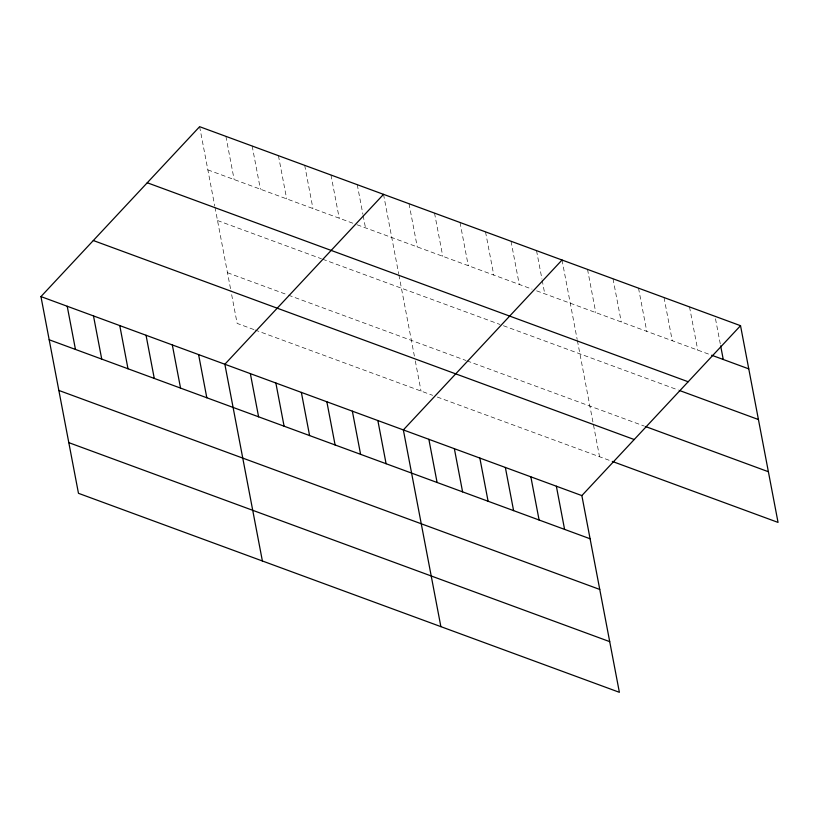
<?xml version="1.0" encoding="UTF-8"?>
<svg xmlns="http://www.w3.org/2000/svg" width="819" height="819" viewBox="0 0 819 819"><rect width="100%" height="100%" fill="white"/><g stroke="black" fill="none" stroke-linecap="round" stroke-linejoin="round"><path stroke-width="0.61" stroke-dasharray="4.09 3.07" d="M207.852 169.871L355.937 224.355M357.135 224.785L532.012 289.127M536.65 290.837L710.513 354.801M217.526 220.536L321.417 258.763M322.614 259.203L499.948 324.447M503.429 325.727L678.449 390.11M227.477 272.737L287.193 294.707M288.38 295.147L465.868 360.442M467.025 360.872L644.358 426.115M253.859 329.555L237.141 323.403L230.927 290.837M255.057 329.996L432.647 395.331M437.285 397.041L611.138 461.005M715.499 318.775L720.433 344.686M689.526 306.93L697.757 350.102M664.025 297.543L672.266 340.724M638.523 288.165L646.764 331.347M613.021 278.788L621.263 321.959M587.53 269.4L595.761 312.582M562.029 260.022L577.17 339.394M577.395 340.602L599.549 456.736M536.527 250.634L541.943 279.013M542.178 280.252L544.768 293.816M511.025 241.257L519.266 284.439M485.524 231.879L493.765 275.051M460.022 222.492L468.263 265.673M434.531 213.114L442.762 256.296M409.029 203.736L417.26 246.908M383.527 194.349L398.669 273.72M398.894 274.928L414.383 356.081M415.305 360.903L421.048 391.062M357.258 184.684L362.899 214.291M363.134 215.53L365.489 227.866M330.978 175.02L339.22 218.202M304.709 165.356L312.95 208.538M278.44 155.692L286.67 198.863M252.17 146.017L260.401 189.199M225.89 136.353L234.132 179.535M199.621 126.689L214.762 206.06M214.987 207.268L230.702 289.629"/><path stroke-width="1.23" d="M740.53 325.686L581.859 495.597L619.379 692.311L78.47 493.314L40.95 296.591L199.621 126.689L740.53 325.686L778.05 522.409L612.305 461.425M383.527 194.349L224.856 364.25L262.387 560.974M562.029 260.022L403.357 429.924L440.878 626.637M711.67 355.221L748.761 368.867M147.256 182.76L688.165 381.756M679.606 390.54L758.425 419.533M645.526 426.535L768.386 471.734M93.315 240.53L634.213 439.527M40.95 296.591L581.859 495.597M49.191 339.772L590.089 538.769M58.855 390.438L599.754 589.445M68.806 442.639L609.715 641.646M720.669 345.915L723.259 359.49M556.357 486.21L564.588 529.391M530.855 476.832L539.097 520.014M505.354 467.454L513.595 510.626M479.852 458.067L488.093 501.248M454.361 448.689L462.592 491.871M428.859 439.301L437.09 482.483M377.856 420.546L386.097 463.718M352.354 411.158L360.595 454.34M326.853 401.781L335.094 444.963M301.361 392.403L309.592 435.575M275.86 383.016L284.091 426.197M250.358 373.638L258.599 416.82M198.587 354.586L206.818 397.768M172.318 344.922L180.549 388.104M146.038 335.258L154.279 378.439M119.769 325.593L127.999 368.775M93.499 315.929L101.73 359.101M67.219 306.265L75.461 349.437"/></g></svg>
